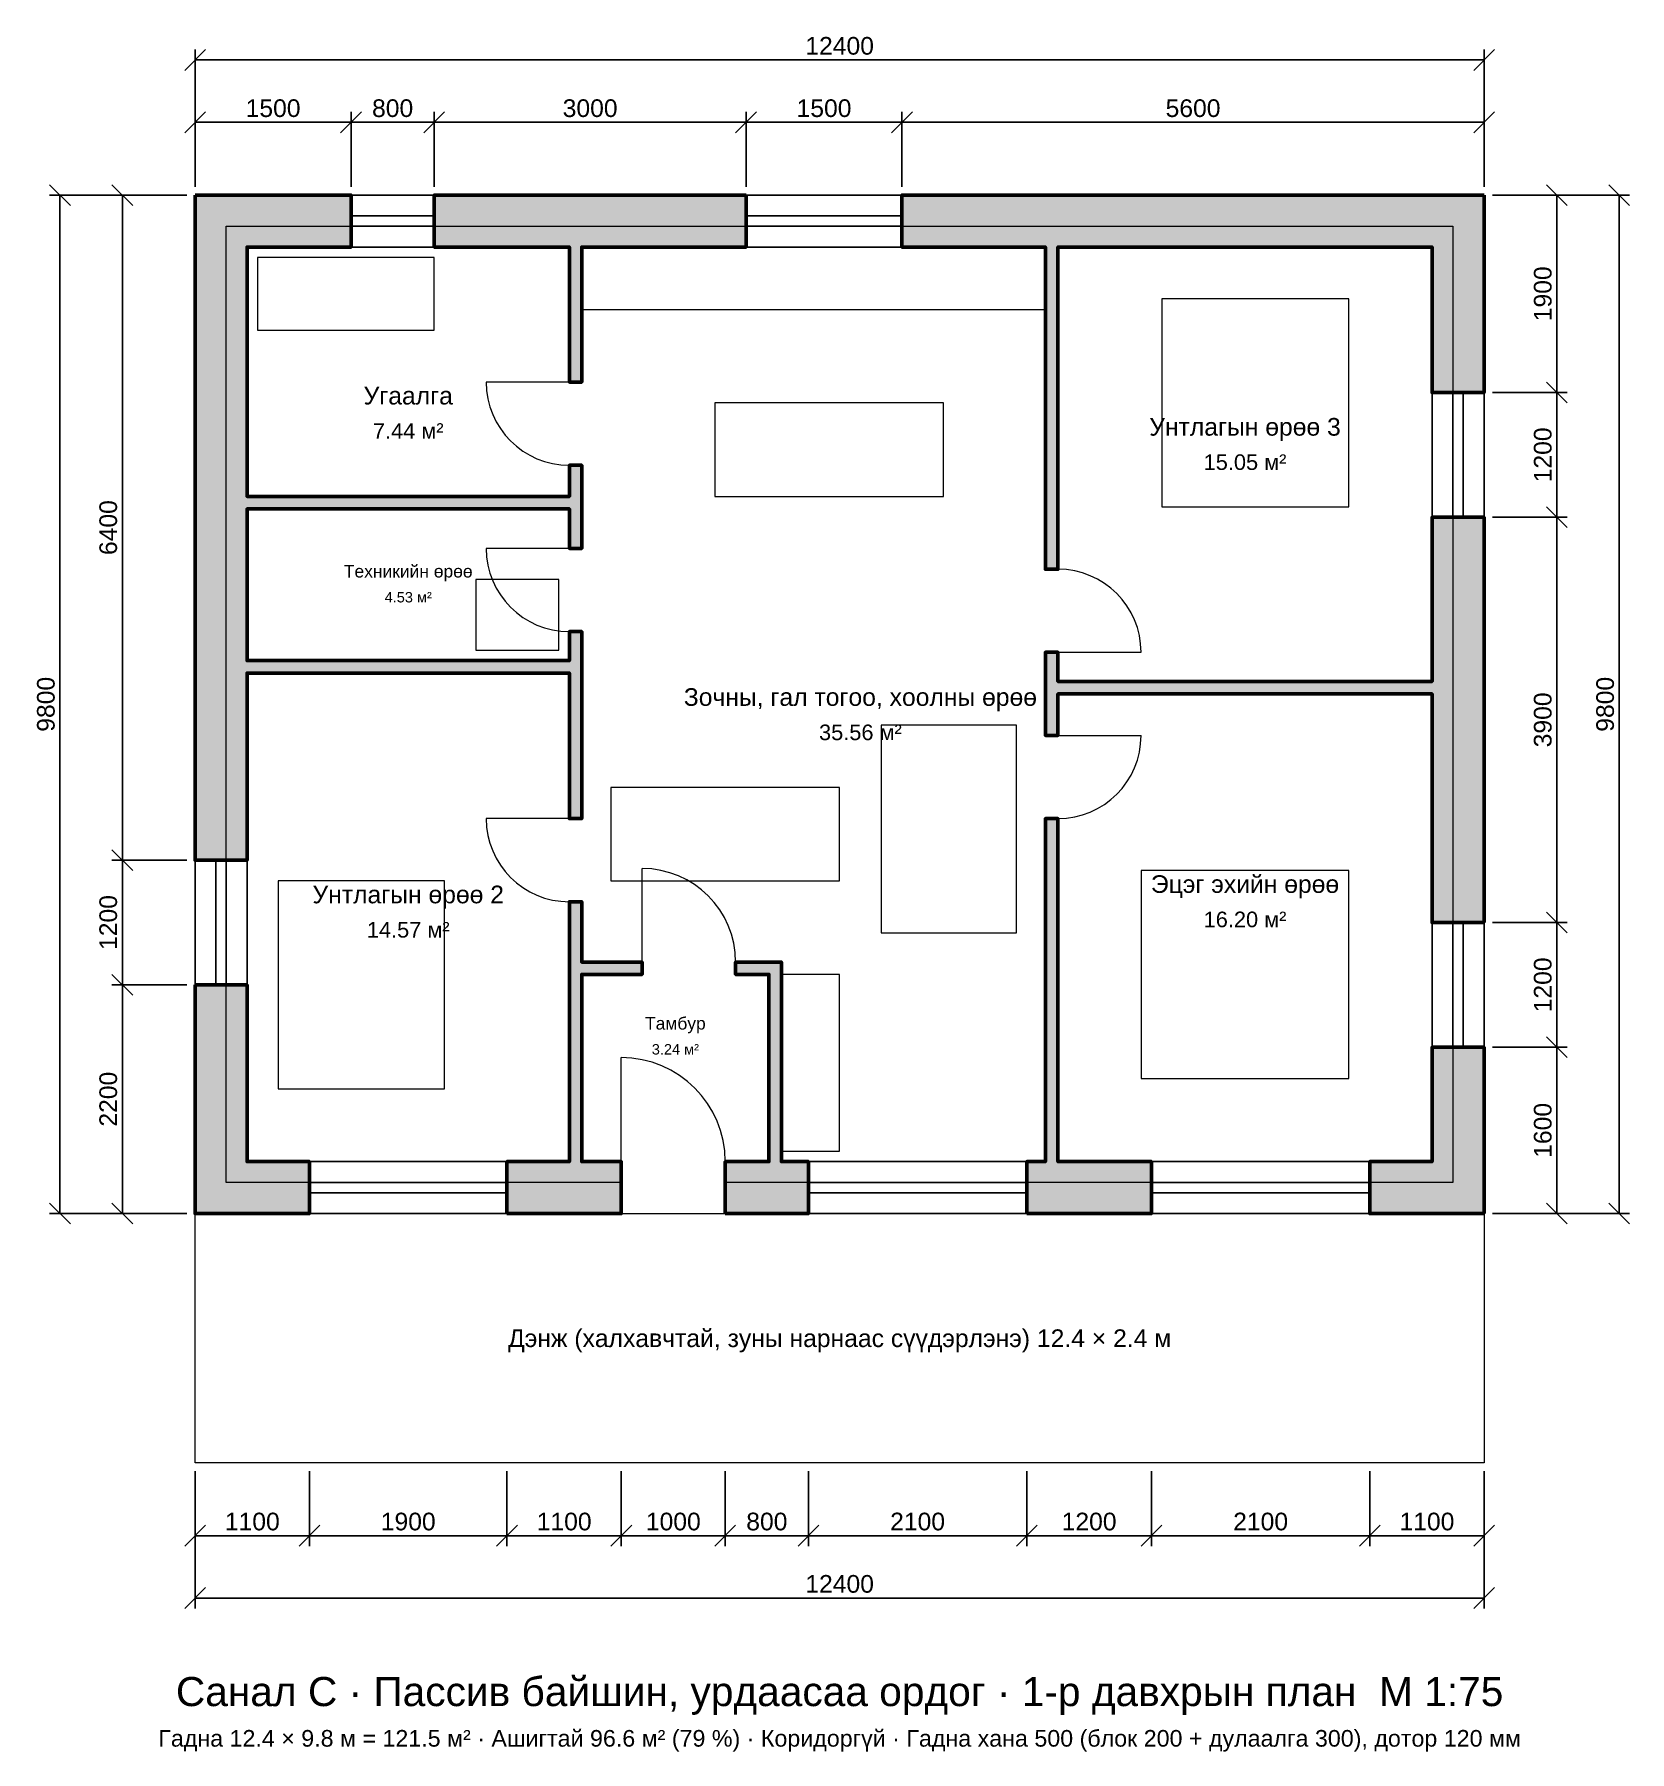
# Model space of a CAD drawing. Header units: millimetres. Extents: x -1547 to 13800, y -5178 to 11347.
import ezdxf
from ezdxf.enums import TextEntityAlignment as Align

# ---------------------------------------------------------------- set-up
doc = ezdxf.new("R2010")
doc.units = ezdxf.units.MM
for name, color, linetype, lineweight in [('ГАРЧИГ', 7, 'Continuous', 25), ('ДУЛААЛГА', 5, 'Continuous', 13), ('ДЭНЖ', 30, 'Continuous', 18), ('ТАВИЛГА', 9, 'Continuous', 13), ('ХААЛГА', 1, 'Continuous', 18), ('ХАНА', 7, 'Continuous', 50), ('ХАНА_ДҮҮРГЭЛТ', 8, 'Continuous', 13), ('ХЭМЖЭЭС', 2, 'Continuous', 13), ('ЦОНХ', 4, 'Continuous', 25), ('ӨРӨӨ', 3, 'Continuous', 18)]:
    doc.layers.add(name, color=color, linetype=linetype, lineweight=lineweight)
doc.styles.add('AR', font='arial.ttf')
doc.dimstyles.new('ГВ50', dxfattribs={"dimtxt": 170, "dimasz": 110, "dimexe": 100, "dimexo": 80, "dimgap": 50, "dimtad": 1, "dimdec": 0, "dimtxsty": 'AR', "dimtsz": 100, "dimcen": 2.5, "dimclrd": 2, "dimclre": 2, "dimazin": 3, "dimtfac": 1, "dimtmove": 0, "dimatfit": 3, "dimarcsym": 0})

msp = doc.modelspace()

# ---------------------------------------------------------------- hatches: boundary and pattern name
at = {"layer": 'ХАНА_ДҮҮРГЭЛТ'}
for points in [[(0, 9800), (1500, 9800), (1500, 9300), (500, 9300), (500, 6900), (3600, 6900), (3600, 7200), (3720, 7200), (3720, 6400), (3600, 6400), (3600, 6780), (500, 6780), (500, 5320), (3600, 5320), (3600, 5600), (3720, 5600), (3720, 3800), (3600, 3800), (3600, 5200), (500, 5200), (500, 3400), (0, 3400)], [(5300, 9800), (5300, 9300), (3720, 9300), (3720, 8000), (3600, 8000), (3600, 9300), (2300, 9300), (2300, 9800)], [(12400, 9800), (12400, 7900), (11900, 7900), (11900, 9300), (8300, 9300), (8300, 6200), (8180, 6200), (8180, 9300), (6800, 9300), (6800, 9800)], [(12400, 2800), (11900, 2800), (11900, 5000), (8300, 5000), (8300, 4600), (8180, 4600), (8180, 5400), (8300, 5400), (8300, 5120), (11900, 5120), (11900, 6700), (12400, 6700)], [(8000, 0), (8000, 500), (8180, 500), (8180, 3800), (8300, 3800), (8300, 500), (9200, 500), (9200, 0)], [(3000, 0), (3000, 500), (3600, 500), (3600, 3000), (3720, 3000), (3720, 2420), (4300, 2420), (4300, 2300), (3720, 2300), (3720, 500), (4100, 500), (4100, 0)], [(5100, 0), (5100, 500), (5520, 500), (5520, 2300), (5200, 2300), (5200, 2420), (5640, 2420), (5640, 500), (5900, 500), (5900, 0)], [(0, 2200), (500, 2200), (500, 500), (1100, 500), (1100, 0), (0, 0)], [(12400, 0), (11300, 0), (11300, 500), (11900, 500), (11900, 1600), (12400, 1600)]]:
    msp.add_hatch(color=8, dxfattribs=at).paths.add_polyline_path(points)

# ---------------------------------------------------------------- linework, layer by layer
at = {"layer": 'ДУЛААЛГА'}
for points in [[(300, 3401), (300, 9500), (1499, 9500)], [(2301, 9500), (5299, 9500)], [(6801, 9500), (12100, 9500), (12100, 7901)], [(12100, 6699), (12100, 2801)], [(1099, 300), (300, 300), (300, 2199)], [(12100, 1599), (12100, 300)], [(4099, 300), (3001, 300)], [(5899, 300), (5101, 300)], [(9199, 300), (8001, 300)], [(12100, 300), (11301, 300)]]:
    msp.add_lwpolyline(points, dxfattribs=at)
at = {"layer": 'ДЭНЖ'}
msp.add_lwpolyline([(0, 0), (12400, 0), (12400, -2400), (0, -2400)], close=True, dxfattribs=at)
at = {"layer": 'ТАВИЛГА'}
for points in [[(8180, 8700), (8180, 9300), (3720, 9300), (3720, 8700), (8180, 8700)], [(2300, 8500), (2300, 9200), (600, 9200), (600, 8500), (2300, 8500)], [(11100, 6800), (11100, 8800), (9300, 8800), (9300, 6800), (11100, 6800)], [(7200, 6900), (7200, 7800), (5000, 7800), (5000, 6900), (7200, 6900)], [(3500, 5420), (3500, 6100), (2700, 6100), (2700, 5420), (3500, 5420)], [(7900, 2700), (7900, 4700), (6600, 4700), (6600, 2700), (7900, 2700)], [(6200, 3200), (6200, 4100), (4000, 4100), (4000, 3200), (6200, 3200)], [(2400, 1200), (2400, 3200), (800, 3200), (800, 1200), (2400, 1200)], [(11100, 1300), (11100, 3300), (9100, 3300), (9100, 1300), (11100, 1300)], [(6200, 600), (6200, 2300), (5640, 2300), (5640, 600), (6200, 600)]]:
    msp.add_lwpolyline(points, dxfattribs=at)
at = {"layer": 'ХААЛГА'}
for p, q in [((3600, 8000), (2800, 8000)), ((3600, 6400), (2800, 6400)), ((8300, 5400), (9100, 5400)), ((8300, 4600), (9100, 4600)), ((3600, 3800), (2800, 3800)), ((4300, 2420), (4300, 3320)), ((4100, 500), (4100, 1500))]:
    msp.add_line(p, q, dxfattribs=at)
for centre, radius, start, end in [((3600, 8000), 800, 180, 270), ((3600, 6400), 800, 180, 270), ((8300, 5400), 800, 0, 90), ((8300, 4600), 800, 270, 0), ((3600, 3800), 800, 180, 270), ((4300, 2420), 900, 0, 90), ((4100, 500), 1000, 0, 90)]:
    msp.add_arc(centre, radius, start, end, dxfattribs=at)
at = {"layer": 'ХАНА'}
for points in [[(0, 9800), (1500, 9800), (1500, 9300), (500, 9300), (500, 6900), (3600, 6900), (3600, 7200), (3720, 7200), (3720, 6400), (3600, 6400), (3600, 6780), (500, 6780), (500, 5320), (3600, 5320), (3600, 5600), (3720, 5600), (3720, 3800), (3600, 3800), (3600, 5200), (500, 5200), (500, 3400), (0, 3400), (0, 9800)], [(5300, 9800), (5300, 9300), (3720, 9300), (3720, 8000), (3600, 8000), (3600, 9300), (2300, 9300), (2300, 9800), (5300, 9800)], [(12400, 9800), (12400, 7900), (11900, 7900), (11900, 9300), (8300, 9300), (8300, 6200), (8180, 6200), (8180, 9300), (6800, 9300), (6800, 9800), (12400, 9800)], [(12400, 2800), (11900, 2800), (11900, 5000), (8300, 5000), (8300, 4600), (8180, 4600), (8180, 5400), (8300, 5400), (8300, 5120), (11900, 5120), (11900, 6700), (12400, 6700), (12400, 2800)], [(8000, 0), (8000, 500), (8180, 500), (8180, 3800), (8300, 3800), (8300, 500), (9200, 500), (9200, 0), (8000, 0)], [(3000, 0), (3000, 500), (3600, 500), (3600, 3000), (3720, 3000), (3720, 2420), (4300, 2420), (4300, 2300), (3720, 2300), (3720, 500), (4100, 500), (4100, 0), (3000, 0)], [(5100, 0), (5100, 500), (5520, 500), (5520, 2300), (5200, 2300), (5200, 2420), (5640, 2420), (5640, 500), (5900, 500), (5900, 0), (5100, 0)], [(0, 2200), (500, 2200), (500, 500), (1100, 500), (1100, 0), (0, 0), (0, 2200)], [(12400, 0), (11300, 0), (11300, 500), (11900, 500), (11900, 1600), (12400, 1600), (12400, 0)]]:
    msp.add_lwpolyline(points, close=True, dxfattribs=at)
at = {"layer": 'ЦОНХ'}
for p, q in [((1500, 9600), (2300, 9600)), ((5300, 9600), (6800, 9600)), ((1500, 9500), (2300, 9500)), ((5300, 9500), (6800, 9500)), ((12100, 6700), (12100, 7900)), ((12200, 6700), (12200, 7900)), ((200, 2200), (200, 3400)), ((300, 2200), (300, 3400)), ((12100, 1600), (12100, 2800)), ((12200, 1600), (12200, 2800)), ((1100, 300), (3000, 300)), ((1100, 200), (3000, 200)), ((5900, 300), (8000, 300)), ((5900, 200), (8000, 200)), ((9200, 300), (11300, 300)), ((9200, 200), (11300, 200))]:
    msp.add_line(p, q, dxfattribs=at)
for points in [[(1500, 9300), (2300, 9300), (2300, 9800), (1500, 9800)], [(5300, 9300), (6800, 9300), (6800, 9800), (5300, 9800)], [(11900, 6700), (12400, 6700), (12400, 7900), (11900, 7900)], [(0, 2200), (500, 2200), (500, 3400), (0, 3400)], [(11900, 1600), (12400, 1600), (12400, 2800), (11900, 2800)], [(1100, 0), (3000, 0), (3000, 500), (1100, 500)], [(5900, 0), (8000, 0), (8000, 500), (5900, 500)], [(9200, 0), (11300, 0), (11300, 500), (9200, 500)]]:
    msp.add_lwpolyline(points, close=True, dxfattribs=at)

# ---------------------------------------------------------------- texts
at = {"layer": 'ГАРЧИГ', "style": 'AR'}
for s, height, p in [('Санал C · Пассив байшин, урдаасаа ордог · 1-р давхрын план  М 1:75', 280, (6200, -4600)), ('Гадна 12.4 × 9.8 м = 121.5 м² · Ашигтай 96.6 м² (79 %) · Коридоргүй · Гадна хана 500 (блок 200 + дулаалга 300), дотор 120 мм', 160, (6200, -5050))]:
    msp.add_text(s, height=height, dxfattribs=at).set_placement(p, align=Align.MIDDLE_CENTER)
at = {"layer": 'ӨРӨӨ', "style": 'AR'}
for s, height, p in [('Угаалга', 170, (2050, 7870)), ('7.44 м²', 150, (2050, 7530)), ('Унтлагын өрөө 3', 170, (10100, 7570)), ('15.05 м²', 150, (10100, 7230)), ('Техникийн өрөө', 120, (2050, 6180)), ('4.53 м²', 100, (2050, 5930)), ('Зочны, гал тогоо, хоолны өрөө', 170, (6400, 4970)), ('35.56 м²', 150, (6400, 4630)), ('Унтлагын өрөө 2', 170, (2050, 3070)), ('Эцэг эхийн өрөө', 170, (10100, 3170)), ('16.20 м²', 150, (10100, 2830)), ('14.57 м²', 150, (2050, 2730)), ('Тамбур', 120, (4620, 1830)), ('3.24 м²', 100, (4620, 1580)), ('Дэнж (халхавчтай, зуны нарнаас сүүдэрлэнэ) 12.4 × 2.4 м', 170, (6200, -1200))]:
    msp.add_text(s, height=height, dxfattribs=at).set_placement(p, align=Align.MIDDLE_CENTER)

# ---------------------------------------------------------------- dimensions: what is measured, and where the dimension line sits
at = {"layer": 'ХЭМЖЭЭС'}
for base, p1, p2 in [((0, 11100), (0, 9800), (12400, 9800)), ((0, 10500), (0, 9800), (1500, 9800)), ((1500, 10500), (1500, 9800), (2300, 9800)), ((2300, 10500), (2300, 9800), (5300, 9800)), ((5300, 10500), (5300, 9800), (6800, 9800)), ((6800, 10500), (6800, 9800), (12400, 9800)), ((0, -3100), (0, -2400), (1100, -2400)), ((0, -3700), (0, -2400), (12400, -2400)), ((1100, -3100), (1100, -2400), (3000, -2400)), ((3000, -3100), (3000, -2400), (4100, -2400)), ((4100, -3100), (4100, -2400), (5100, -2400)), ((5100, -3100), (5100, -2400), (5900, -2400)), ((5900, -3100), (5900, -2400), (8000, -2400)), ((8000, -3100), (8000, -2400), (9200, -2400)), ((9200, -3100), (9200, -2400), (11300, -2400)), ((11300, -3100), (11300, -2400), (12400, -2400))]:
    msp.add_linear_dim(base=base, p1=p1, p2=p2, dimstyle='ГВ50', dxfattribs=at).render()
for base, p1, p2 in [((-1300, 0), (0, 0), (0, 9800)), ((-700, 3400), (0, 3400), (0, 9800)), ((13100, 7900), (12400, 7900), (12400, 9800)), ((13700, 0), (12400, 0), (12400, 9800)), ((13100, 6700), (12400, 6700), (12400, 7900)), ((13100, 2800), (12400, 2800), (12400, 6700)), ((-700, 2200), (0, 2200), (0, 3400)), ((13100, 1600), (12400, 1600), (12400, 2800)), ((-700, 0), (0, 0), (0, 2200)), ((13100, 0), (12400, 0), (12400, 1600))]:
    msp.add_linear_dim(base=base, p1=p1, p2=p2, angle=90, dimstyle='ГВ50', dxfattribs=at).render()

doc.saveas('drawing.dxf')
